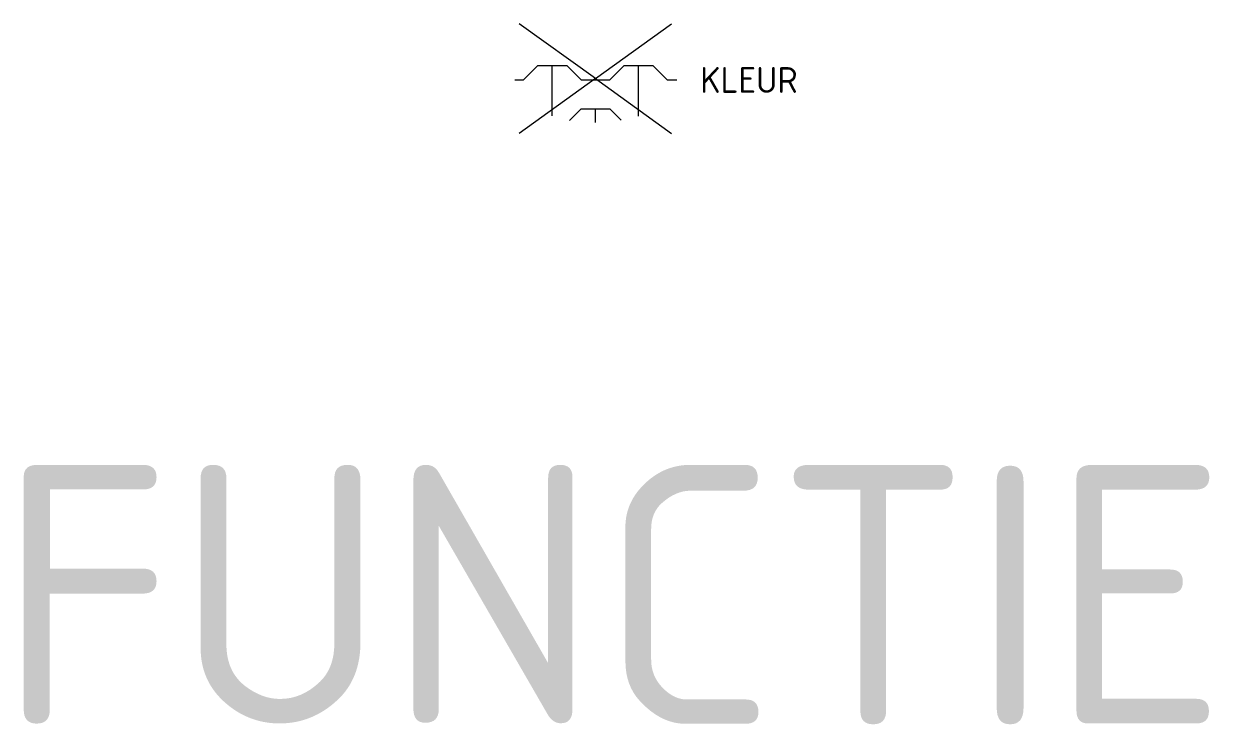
# Model space of a CAD drawing. Extents: x -3.98 to 4.27, y -4.48 to 0.39.
import ezdxf
from ezdxf.enums import TextEntityAlignment as Align

# ---------------------------------------------------------------- set-up
doc = ezdxf.new("R2010")
doc.units = 0
doc.styles.add('NLCS-ISO', font='NLCS-ISO.ttf')

msp = doc.modelspace()

# ---------------------------------------------------------------- linework, layer by layer
for p, q in [((0, 0.01), (-0.5301, 0.3917)), ((0, 0.01), (0.5301, 0.3917)), ((-0.5, 0), (-0.4, 0.1)), ((-0.4, 0.1), (-0.2, 0.1)), ((-0.3, 0), (-0.3, 0.1)), ((-0.1, 0), (-0.2, 0.1)), ((0.1, 0), (0.2, 0.1)), ((0.2, 0.1), (0.4, 0.1)), ((0.3, 0), (0.3, 0.1)), ((0.5, 0), (0.4, 0.1)), ((-0.5616, 0), (-0.5, 0)), ((0, 0.01), (-0.5301, -0.3717)), ((-0.3, -0.2494), (-0.3, 0)), ((-0.1, 0), (0, 0)), ((0, 0.01), (0.5301, -0.3717)), ((0, 0), (0.1, 0)), ((0.3, -0.2508), (0.3, 0)), ((0.5, 0), (0.5658, 0)), ((-0.1811, -0.2811), (-0.1, -0.2)), ((-0.1, -0.2), (0, -0.2)), ((0, -0.2), (0.1, -0.2)), ((0, -0.2955), (0, -0.2)), ((0, -0.2955), (0, -0.2)), ((0.1793, -0.2793), (0.1, -0.2))]:
    msp.add_line(p, q)

# ---------------------------------------------------------------- texts
at = {"style": 'NLCS-ISO'}
msp.add_attdef('KLEUR', text='', height=0.18, dxfattribs=at).set_placement((0.7295, 0), align=Align.MIDDLE_LEFT)
at = {"style": 'NLCS-ISO', "flags": 1}
msp.add_attdef('FUNCTIE', text='', height=1.8, dxfattribs=at).set_placement((0.116, -3.5848), align=Align.MIDDLE_CENTER)

doc.saveas('drawing.dxf')
